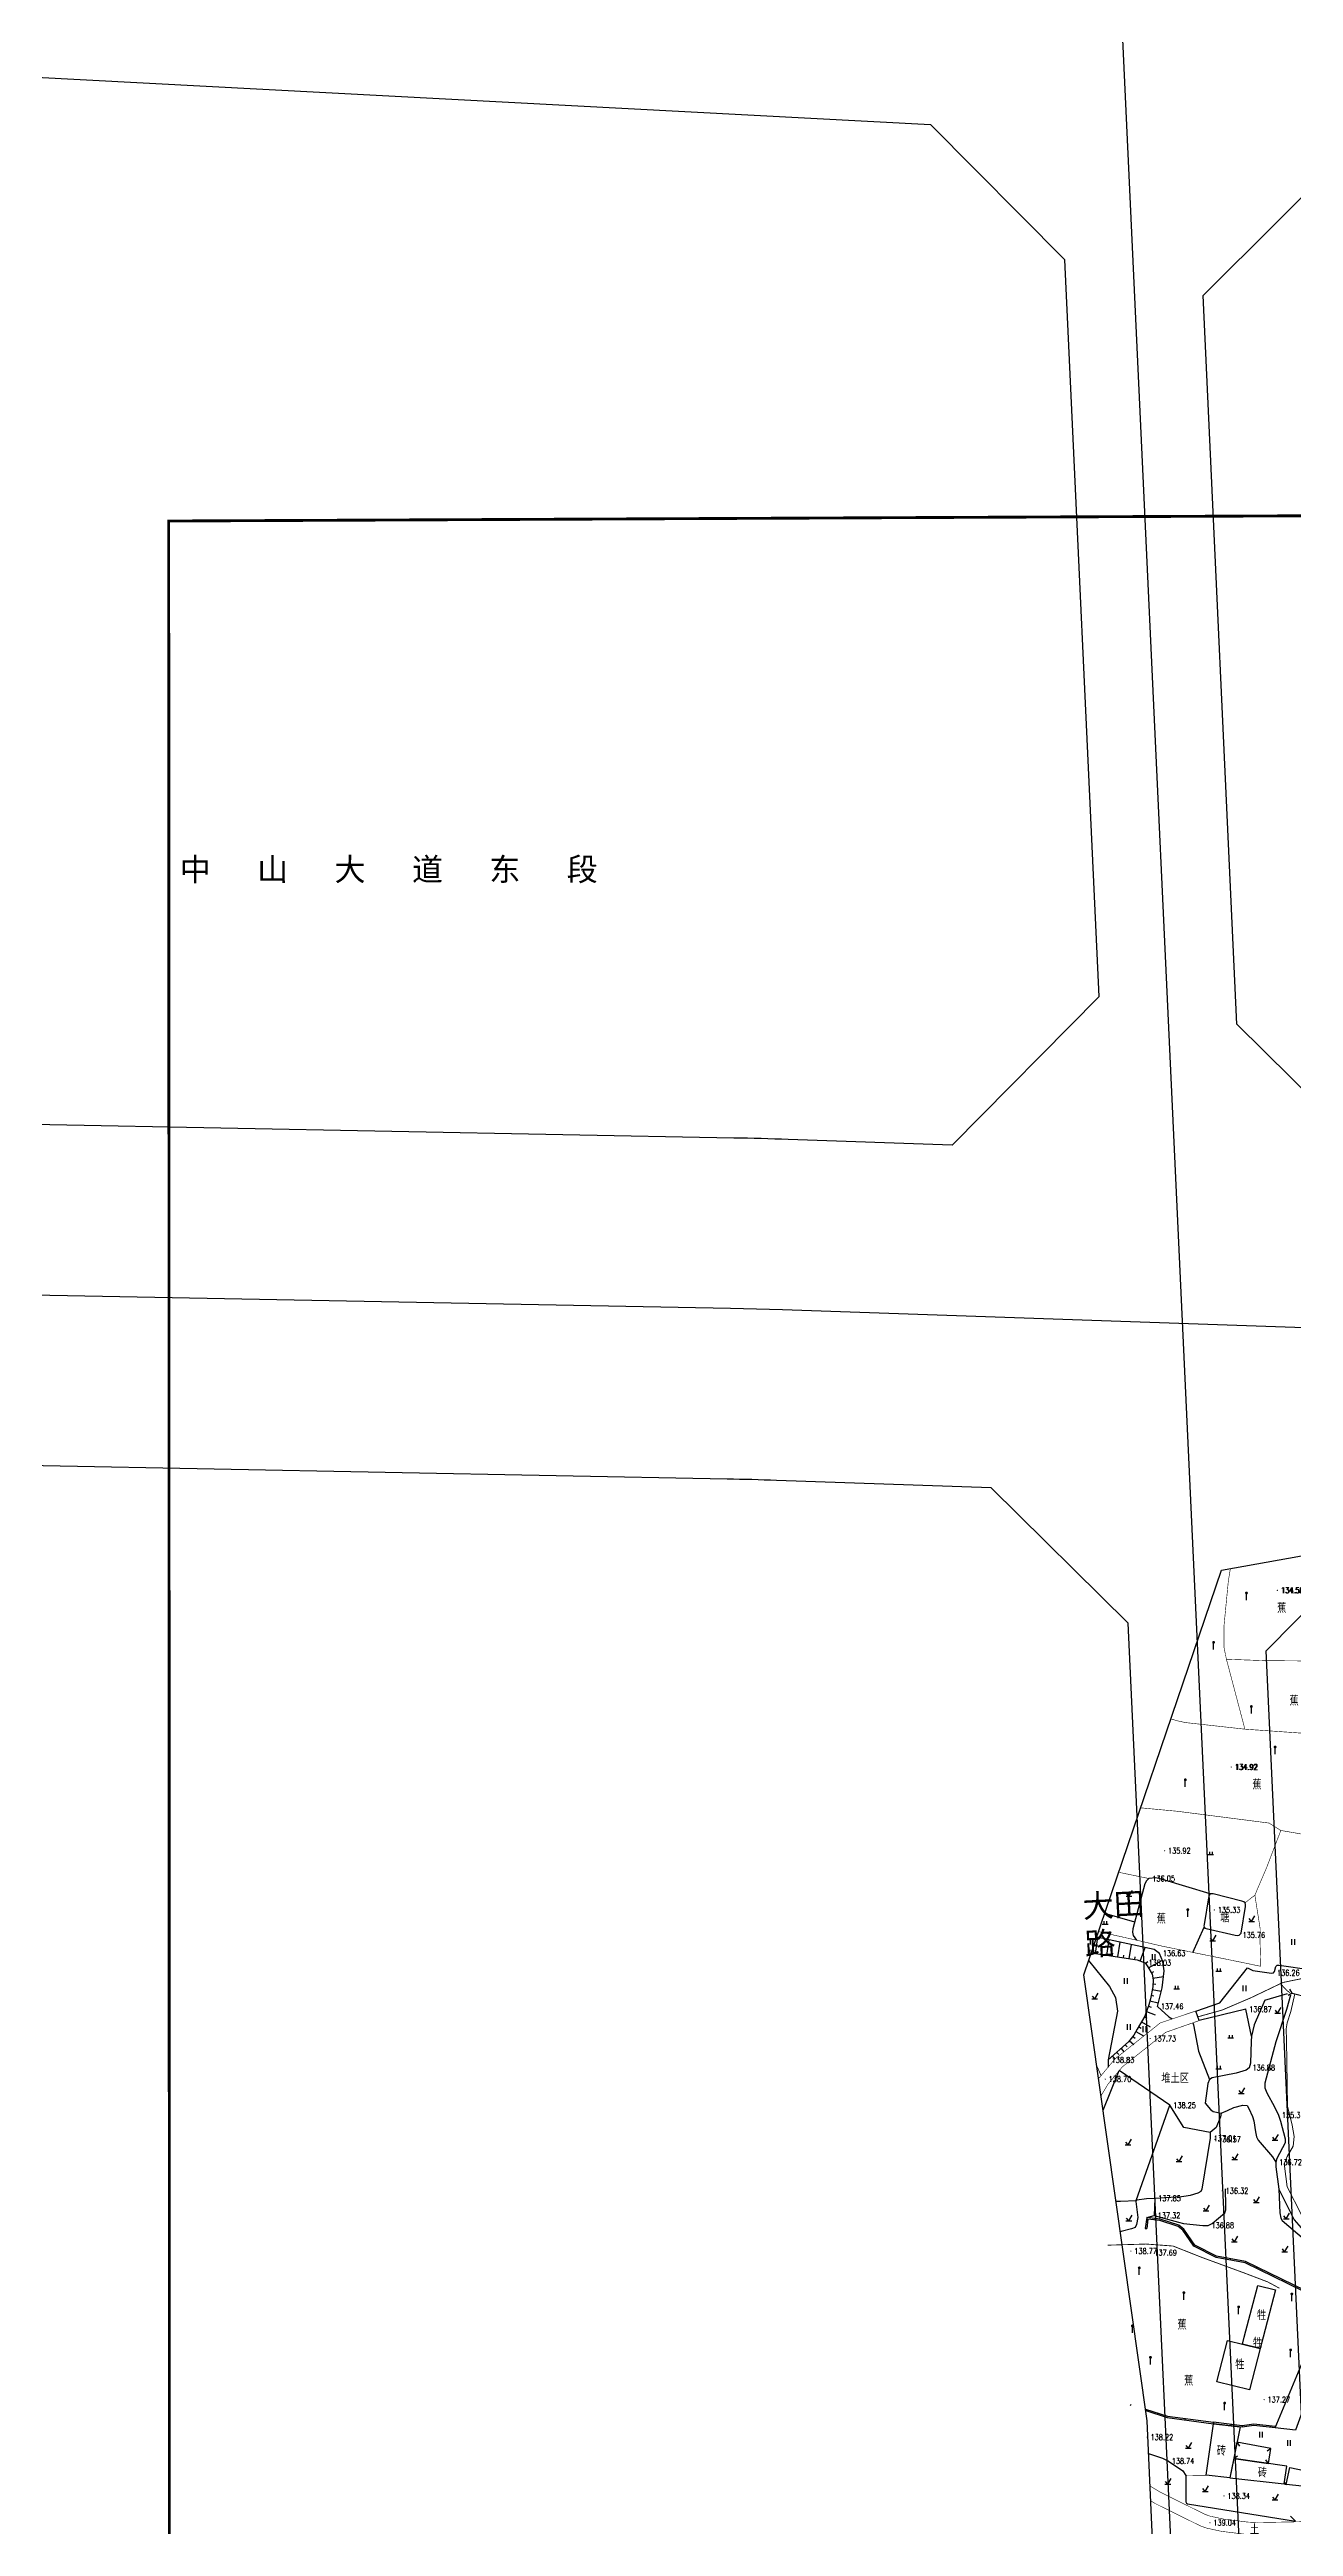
# Model space of a CAD drawing. Extents: x 529262 to 576451, y 2694391 to 2717535.
# Drawn here: x 567044.2 to 567263.1, y 2709469.3 to 2709905 of the extents above; entities that cross this region are included whole.
import ezdxf
from ezdxf.enums import TextEntityAlignment as Align
from ezdxf.xclip import XClip

# ---------------------------------------------------------------- set-up
doc = ezdxf.new("R2010")
doc.units = 0
doc.header["$XCLIPFRAME"] = 0
doc.linetypes.add('X2', pattern=[10, 8, -2])
doc.linetypes.add('X3', pattern=[5, 4, -1])
for name, color, linetype in [('DLDW', 8, 'Continuous'), ('DLSS', 4, 'Continuous'), ('DMTZ', 8, 'Continuous'), ('GCD', 8, 'Continuous'), ('JMD', 8, 'Continuous'), ('PP-COM', 7, 'Continuous'), ('RD-中线', 40, 'Continuous'), ('RD-红线', 7, 'Continuous'), ('RD-路名', 7, 'Continuous'), ('ZBTZ', 8, 'Continuous'), ('ZJ', 7, 'Continuous')]:
    doc.layers.add(name, color=color, linetype=linetype)
doc.layers.add('SXSS', color=5, linetype='Continuous', lineweight=0)
doc.styles.add('HZ', font='rs.shx', dxfattribs={"width": 0.8, "bigfont": 'hztxt.shx'})
doc.styles.add('黑体', font='simhei.ttf')
doc.linetypes.add('10421', pattern='A,2,[150,AAA.SHX,S=0.5,R=0,X=0,Y=0.5],1e-11', length=2)
doc.linetypes.add('10422', pattern='A,0.75,[150,AAA.SHX,S=0.5,R=0,X=0,Y=0.5],1.5,[177,AAA.SHX,S=1,R=0,X=0,Y=0.4],0.75', length=3)
doc.linetypes.add('1161', pattern='A,0,[149,AAA.SHX,S=0.15,R=0,X=0,Y=0],-1.6', length=1.6)

# ---------------------------------------------------------------- blocks, each defined once
blk = doc.blocks.new('A$C19FD0107')
at = {"layer": 'RD-中线', "color": 8}
blk.add_lwpolyline([(-3741.98, 15023.64), (-3764.95, 15517.41)], dxfattribs=at)
at = {"layer": 'RD-中线', "color": 8, "linetype": 'Continuous'}
blk.add_lwpolyline([(-1765.32, 14833.87), (-1870.24, 14834.36, -0.07773), (-2297.41, 14903.2), (-2763.51, 15055.04, -0.002412), (-2772.67, 15058.08), (-3168.08, 15191.13, 0.031805), (-3413.66, 15256.72), (-3481.17, 15270.22, 0.040764), (-3610.52, 15285.28), (-3824.79, 15292.66, 0.003807), (-3833.93, 15292.91), (-3984.46, 15295.8, 0.004916), (-3996.26, 15295.91), (-4213.61, 15295.81, 0.004475), (-4218.97, 15295.76), (-4356.1, 15293.25, -0.000047), (-4356.15, 15293.25), (-5280.16, 15276.46)], format="xyb", dxfattribs=at)
at = {"layer": 'RD-中线', "color": 8, "linetype": 'Continuous', "flags": 128}
for points in [[(-4490.73, 14139.44, 0), (-4490.29, 14139.42)], [(-3818.25, 14086.17, 0), (-3817.74, 14086.17)]]:
    blk.add_lwpolyline(points, format="xyb", dxfattribs=at)
at = {"layer": 'RD-红线', "color": 8, "linetype": 'Continuous', "flags": 128}
blk.add_lwpolyline([(-4021.59, 15512.97), (-3798.75, 15501.17)], dxfattribs=at)
at = {"layer": 'RD-红线', "color": 8}
for points in [[(-3775.1, 15477.37), (-3798.75, 15501.17, 0.385387)], [(-3724.49, 15497.24), (-3750.78, 15471.11, 0.44364)], [(-3794.91, 15321.65), (-3769.07, 15347.8, 0.438122)], [(-3744.82, 15342.92), (-3720.71, 15319.1, 0.390703)], [(-3763.94, 15237.56), (-3788.06, 15261.38, 0.390703)], [(-3713.86, 15258.82), (-3739.69, 15232.68, 0.438122)]]:
    blk.add_lwpolyline(points, format="xyb", dxfattribs=at)
for points in [[(-3769.07, 15347.8), (-3775.1, 15477.37)], [(-3744.82, 15342.92), (-3750.78, 15471.11)], [(-3755.49, 15055.83), (-3755.63, 15058.83), (-3763.94, 15237.56)], [(-3731.42, 15054.94), (-3731.56, 15057.94), (-3739.69, 15232.68)]]:
    blk.add_lwpolyline(points, dxfattribs=at)
at = {"layer": 'RD-红线', "color": 8, "linetype": 'Continuous', "flags": 128}
for points in [[(-3794.91, 15321.65), (-3823.76, 15322.65, 0.003807), (-3833.35, 15322.9), (-3983.88, 15325.8, 0.004916), (-3996.27, 15325.91), (-4248.07, 15325.8)], [(-3788.06, 15261.38), (-3825.83, 15262.68, 0.003807), (-3834.5, 15262.91), (-3985.04, 15265.81, 0.004916), (-3996.24, 15265.91), (-4159.19, 15265.84)]]:
    blk.add_lwpolyline(points, format="xyb", dxfattribs=at)
blk = doc.blocks.new('gc123')
at = {"color": 8}
for p, q in [((-1, 0), (1, 0)), ((0, 0), (-0.8, 1)), ((0, 0), (1.2, 2))]:
    blk.add_line(p, q, dxfattribs=at)
blk = doc.blocks.new('gc165')
at = {"color": 8}
blk.add_line((0, 0), (0, 2), dxfattribs=at)
at = {"color": 8, "const_width": 0.5}
blk.add_lwpolyline([(-0.25, 2.5, 1), (0.25, 2.5, 1)], format="xyb", close=True, dxfattribs=at)
blk = doc.blocks.new('GC200')
at = {"linetype": 'Continuous', "const_width": 0.2, "flags": 128}
blk.add_lwpolyline([(-0.1, 0, 1), (0.1, 0, 1)], format="xyb", close=True, dxfattribs=at)
blk = doc.blocks.new('gc121')
at = {"color": 8}
for p, q in [((-0.5, -1), (-0.5, 1)), ((0.5, -1), (0.5, 1))]:
    blk.add_line(p, q, dxfattribs=at)
blk = doc.blocks.new('gc119')
at = {"color": 8}
for p, q in [((-1, 0), (1, 0)), ((-0.5, 1), (-0.5, 0)), ((0.5, 1), (0.5, 0))]:
    blk.add_line(p, q, dxfattribs=at)

msp = doc.modelspace()

# ---------------------------------------------------------------- linework, layer by layer
at = {"color": 8, "linetype": 'Continuous', "flags": 128}
msp.add_lwpolyline([(567209.956, 2709328.306), (567242.359, 2709376.873), (567237.386, 2709487.838), (567226.241, 2709566.338), (567250.471, 2709637.466), (567310.691, 2709648.291), (567365.176, 2709659.753), (567568.23, 2709904.38), (567652.452, 2709866.094), (567570.025, 2709683.533), (567490.632, 2709613.794), (567456.674, 2709542.126), (567415.71, 2709492.593), (567416.103, 2709370.575), (567398.267, 2709255.857), (567341.513, 2709220.051), (567319.6, 2709121.447), (567354.869, 2709007.157), (567377.977, 2708907.793), (567342.698, 2708646.362), (567189.906, 2708654.057), (567219.676, 2708986.987), (567146.446, 2709250.882)], dxfattribs=at)
at = {"const_width": 0.5}
msp.add_lwpolyline([(567065.198, 2709822.031), (567065.442, 2709121.492), (567390.954, 2709121.576), (567390.9, 2709194.847), (567636.834, 2709194.752), (567636.661, 2709824.663), (567065.198, 2709822.031)], dxfattribs=at)
at = {"layer": 'DLDW', "linetype": 'Continuous', "flags": 128}
for points in [[(567254.479, 2709502.568), (567256.847, 2709511.653), (567259.975, 2709510.936), (567257.794, 2709502.568)], [(567257.794, 2709502.568), (567257.285, 2709500.612), (567254.167, 2709501.368), (567254.479, 2709502.568)]]:
    msp.add_lwpolyline(points, dxfattribs=at)
for points, elevation in [([(567255.412, 2709493.301), (567249.649, 2709494.699), (567251.522, 2709502.01), (567257.285, 2709500.612)], 135.815), ([(567263.492, 2709486.22), (567259.9, 2709486.62), (567264.62, 2709497.87), (567267.31, 2709496.69)], 137.392)]:
    msp.add_lwpolyline(points, close=True, dxfattribs=dict(at, elevation=elevation))
at = {"layer": 'DLSS', "linetype": 'Continuous'}
for p, q in [((567262.907, 2709563.101), (567262.217, 2709562.696)), ((567262.907, 2709563.101), (567262.502, 2709563.791)), ((567263.507, 2709470.191), (567262.601, 2709471.096))]:
    msp.add_line(p, q, dxfattribs=at)
at = {"layer": 'DLSS', "linetype": 'X3', "const_width": 0.15, "flags": 128}
for points, elevation in [([(567281.525, 2709590.045), (567283.601, 2709584.511), (567283.832, 2709583.429), (567283.879, 2709582.735), (567283.312, 2709580.271), (567283.251, 2709579.876), (567282.879, 2709576.547), (567282.816, 2709576.219), (567282.751, 2709576.067), (567282.562, 2709575.877), (567282.32, 2709575.727), (567279.731, 2709574.562), (567279.522, 2709574.403), (567278.805, 2709573.868), (567274.244, 2709569.919), (567273.379, 2709569.391), (567265.844, 2709565.953), (567265.046, 2709565.745), (567261.326, 2709564.979), (567260.88, 2709564.784), (567255.626, 2709562.272), (567250.558, 2709560.112), (567246.3, 2709558.924)], 135.086), ([(567260.88, 2709564.784), (567261.355, 2709564.207), (567262.002, 2709563.525), (567262.505, 2709563.183)], 136.119), ([(567228.526, 2709550.25), (567229.278, 2709548.589)], 137.614)]:
    msp.add_lwpolyline(points, dxfattribs=dict(at, elevation=elevation))
at = {"layer": 'DLSS', "linetype": 'Continuous', "elevation": 135.879, "flags": 128}
msp.add_lwpolyline([(567262.907, 2709563.101), (567265.637, 2709562.391)], dxfattribs=at)
at = {"layer": 'DLSS', "linetype": 'X2', "const_width": 0.1, "flags": 128}
for points, elevation in [([(567245.945, 2709559.952), (567239.675, 2709557.849), (567231.705, 2709551.506), (567228.925, 2709548.164), (567228.842, 2709548.024)], 137.615), ([(567299.827, 2709470.543), (567287.673, 2709472.44), (567280.18, 2709473.142), (567278.895, 2709473.106), (567274.414, 2709472.21), (567271.738, 2709471.628), (567267.184, 2709470.356), (567266.385, 2709470.219), (567265.283, 2709470.129), (567256.848, 2709469.974), (567255.13, 2709470.052), (567250.835, 2709470.581), (567248.463, 2709471.097), (567247.58, 2709471.408), (567239.835, 2709475.242), (567238.117, 2709476.271), (567237.896, 2709476.467)], 138.333)]:
    msp.add_lwpolyline(points, dxfattribs=dict(at, elevation=elevation))
at = {"layer": 'DLSS', "linetype": 'Continuous', "const_width": 0.1, "flags": 128}
for points, elevation in [([(567246.529, 2709558.259), (567240.647, 2709556.203), (567233.037, 2709550.146), (567230.476, 2709547.067), (567229.265, 2709545.039)], 137.615), ([(567296.388, 2709469.035), (567294.628, 2709469.267), (567287.42, 2709470.272), (567280.108, 2709470.957), (567279.141, 2709470.93), (567274.86, 2709470.074), (567272.264, 2709469.51), (567267.663, 2709468.224), (567266.659, 2709468.052), (567265.392, 2709467.948), (567256.819, 2709467.791), (567254.946, 2709467.877), (567250.469, 2709468.427), (567247.867, 2709468.994), (567246.73, 2709469.394), (567238.788, 2709473.325), (567238.016, 2709473.788)], 138.333)]:
    msp.add_lwpolyline(points, dxfattribs=dict(at, elevation=elevation))
at = {"layer": 'DLSS', "linetype": 'X3', "const_width": 0.15, "flags": 128}
msp.add_lwpolyline([(567260.647, 2709511.192), (567258.601, 2709512.302), (567254.452, 2709513.879), (567246.971, 2709516.624), (567241.945, 2709518.61), (567237.211, 2709518.961), (567230.452, 2709518.762)], dxfattribs=at)
at = {"layer": 'DMTZ'}
for p, q in [((567228.286, 2709570.074, 138.483), (567228.726, 2709572.915, 138.483)), ((567230.262, 2709569.768, 138.483), (567230.684, 2709572.488, 138.483)), ((567232.238, 2709569.461, 138.483), (567232.642, 2709572.062, 138.483)), ((567234.215, 2709569.155, 138.483), (567234.6, 2709571.635, 138.483)), ((567236.163, 2709568.738, 138.483), (567237.018, 2709571.108, 138.483)), ((567237.641, 2709567.537, 138.483), (567240.069, 2709568.866, 138.483)), ((567238.273, 2709563.721, 138.483), (567239.848, 2709563.416, 138.483)), ((567238.383, 2709565.705, 138.483), (567240.269, 2709566.047, 138.483)), ((567236.386, 2709558.069, 138.483), (567237.9, 2709557.188, 138.483)), ((567237.253, 2709559.863, 138.483), (567238.77, 2709559.306, 138.483)), ((567237.872, 2709561.762, 138.483), (567239.317, 2709561.39, 138.483)), ((567234.255, 2709554.696, 138.483), (567235.039, 2709554.076, 138.483)), ((567235.392, 2709556.334, 138.483), (567236.768, 2709555.583, 138.483)), ((567231.293, 2709552.014, 138.483), (567231.727, 2709551.524, 138.483)), ((567232.789, 2709553.341, 138.483), (567233.294, 2709552.771, 138.483))]:
    msp.add_line(p, q, dxfattribs=at)
at = {"layer": 'DMTZ', "linetype": 'Continuous'}
for p, q in [((567227.298, 2709570.228, 138.483), (567227.374, 2709570.722, 138.483)), ((567229.274, 2709569.921, 138.483), (567229.351, 2709570.415, 138.483)), ((567231.25, 2709569.614, 138.483), (567231.327, 2709570.108, 138.483)), ((567233.227, 2709569.308, 138.483), (567233.303, 2709569.802, 138.483)), ((567235.203, 2709569.001, 138.483), (567235.28, 2709569.495, 138.483)), ((567237.074, 2709568.359, 138.483), (567237.476, 2709568.655, 138.483)), ((567238.121, 2709566.66, 138.483), (567238.56, 2709566.9, 138.483)), ((567238.083, 2709562.739, 138.483), (567238.574, 2709562.644, 138.483)), ((567238.397, 2709564.711, 138.483), (567238.896, 2709564.683, 138.483)), ((567236.889, 2709558.933, 138.483), (567237.321, 2709558.682, 138.483)), ((567237.598, 2709560.802, 138.483), (567238.067, 2709560.629, 138.483)), ((567233.537, 2709554.004, 138.483), (567233.869, 2709553.63, 138.483)), ((567234.876, 2709555.481, 138.483), (567235.268, 2709555.17, 138.483)), ((567235.883, 2709557.205, 138.483), (567236.316, 2709556.953, 138.483)), ((567232.041, 2709552.677, 138.483), (567232.373, 2709552.303, 138.483))]:
    msp.add_line(p, q, dxfattribs=at)
at = {"layer": 'DMTZ', "linetype": '10422', "elevation": 135.759, "flags": 128}
msp.add_lwpolyline([(567253.564, 2709573.308), (567253.721, 2709573.422), (567253.902, 2709573.658), (567254.683, 2709578.361), (567254.676, 2709578.704), (567254.611, 2709578.98), (567254.418, 2709579.162), (567254.015, 2709579.299), (567249.017, 2709580.567), (567248.704, 2709580.569), (567248.488, 2709580.535), (567248.297, 2709580.305), (567248.171, 2709579.868), (567247.396, 2709575.175), (567247.373, 2709574.934), (567247.406, 2709574.676), (567247.551, 2709574.531), (567247.782, 2709574.437), (567252.846, 2709573.28), (567253.243, 2709573.254)], close=True, dxfattribs=at)
at = {"layer": 'DMTZ', "linetype": 'Continuous', "elevation": 138.483, "flags": 128}
msp.add_lwpolyline([(567227.553, 2709570.188), (567235.606, 2709568.939), (567237.023, 2709568.428), (567237.53, 2709567.74), (567238.254, 2709566.416), (567238.436, 2709565.414), (567238.369, 2709564.217), (567237.962, 2709562.11), (567237.688, 2709561.046), (567236.952, 2709559.042), (567235.615, 2709556.743), (567235.038, 2709555.686), (567234.109, 2709554.511), (567230.545, 2709551.35)], dxfattribs=at)
at = {"layer": 'DMTZ', "linetype": '10421', "flags": 128}
for points, elevation in [([(567255.05, 2709567.553), (567255.97, 2709567.063), (567259.262, 2709566.623), (567259.641, 2709566.668), (567259.805, 2709566.927), (567260.03, 2709567.774), (567260.239, 2709568), (567260.626, 2709568.039), (567266.276, 2709567.196)], 135.589), ([(567262.595, 2709562.726), (567262.595, 2709562.726), (567262.595, 2709562.726), (567262.595, 2709562.726), (567262.595, 2709562.726), (567262.595, 2709562.726), (567261.902, 2709560.245), (567260.025, 2709554.527), (567258.115, 2709547.288), (567258.12, 2709546.419), (567258.12, 2709546.419), (567258.431, 2709545.55), (567259.782, 2709543.114), (567260.497, 2709541.634), (567260.856, 2709540.592), (567261.699, 2709537.49), (567261.674, 2709536.742), (567261.674, 2709536.742)], 136.564), ([(567258.086, 2709561.876), (567256.224, 2709557.499), (567255.752, 2709555.516), (567255.705, 2709554.65), (567255.571, 2709550.773), (567255.312, 2709549.982), (567254.834, 2709549.534), (567253.064, 2709549), (567248.85, 2709548.206), (567248.344, 2709547.92)], 137.686), ([(567248.344, 2709547.92), (567248.07, 2709547.211), (567247.614, 2709543.743), (567248.509, 2709542.603), (567249.021, 2709542.291), (567250.382, 2709541.974), (567251.529, 2709542.464), (567252.615, 2709542.979), (567254.2, 2709543.413), (567254.956, 2709543.308), (567255.303, 2709542.82), (567255.931, 2709541.411), (567256.164, 2709540.627), (567256.422, 2709538.727), (567256.634, 2709537.824), (567256.92, 2709537.253), (567259.46, 2709534.302), (567260.031, 2709533.356)], 136.723), ([(567250.382, 2709541.974), (567250.292, 2709541.328), (567249.514, 2709539.457), (567248.489, 2709538.607), (567248.484, 2709537.569), (567247.02, 2709528.643), (567246.836, 2709528.194), (567246.311, 2709527.935), (567244.946, 2709527.476), (567244.26, 2709527.356), (567243.411, 2709527.251), (567238.729, 2709527.002), (567237.272, 2709526.892), (567235.586, 2709526.703), (567235.436, 2709526.609), (567235.415, 2709526.416), (567235.718, 2709523.622)], 138.888), ([(567261.674, 2709536.742), (567260.193, 2709534.003), (567260.031, 2709533.356), (567260.055, 2709532.517), (567260.529, 2709528.586), (567263.261, 2709523.22), (567264.915, 2709521.34), (567265.235, 2709520.852), (567265.09, 2709519.763), (567265.195, 2709518.876), (567266.926, 2709515.297), (567268.373, 2709511.847), (567268.65, 2709511.317), (567269.033, 2709510.813), (567272.025, 2709508.948), (567273.037, 2709508.482), (567273.945, 2709508.265), (567279.067, 2709507.394), (567280.289, 2709507.099), (567283.945, 2709505.78), (567285.123, 2709505.085), (567286.227, 2709504.366), (567287.947, 2709502.568)], 135.446), ([(567237.298, 2709523.614), (567238.639, 2709523.995), (567242.899, 2709522.833), (567243.794, 2709522.603), (567247.189, 2709522.195), (567248.094, 2709522.243), (567248.811, 2709522.585), (567251.048, 2709524.432), (567251.232, 2709524.992), (567251.233, 2709525.684), (567251.167, 2709528.678)], 137.843), ([(567260.529, 2709528.586), (567260.755, 2709524.429), (567260.919, 2709523.487), (567261.13, 2709523.088), (567265.09, 2709519.763)], 136.761), ([(567231.894, 2709526.523), (567232.716, 2709526.495)], 138.906), ([(567235.718, 2709523.622), (567235.52, 2709522.412), (567235.248, 2709521.853), (567234.621, 2709521.621), (567232.787, 2709521.19), (567232.66, 2709521.132)], 138.906), ([(567238.729, 2709527.002), (567238.639, 2709523.995)], 137.321), ([(567237.641, 2709482.147), (567240.086, 2709481.293), (567241.111, 2709480.795), (567243.656, 2709479.046), (567244.166, 2709478.238), (567244.191, 2709473.646), (567244.317, 2709473.407)], 138.769)]:
    msp.add_lwpolyline(points, dxfattribs=dict(at, elevation=elevation))
at = {"layer": 'DMTZ', "linetype": '10422', "elevation": 139.047, "flags": 128}
msp.add_lwpolyline([(567244.317, 2709473.407), (567244.506, 2709473.292), (567263.507, 2709470.191)], dxfattribs=at)
at = {"layer": 'JMD', "linetype": 'Continuous'}
for p, q in [((567238.705, 2709523.447), (567238.676, 2709523.198)), ((567237.052, 2709521.71), (567237.3, 2709521.678)), ((567237.2, 2709522.852), (567237.448, 2709522.82)), ((567243.928, 2709521.444), (567243.723, 2709521.302)), ((567247.343, 2709517.988), (567247.23, 2709517.764)), ((567252.033, 2709516.405), (567251.988, 2709516.16)), ((567256.758, 2709514.915), (567256.648, 2709514.69)), ((567261.252, 2709512.724), (567261.142, 2709512.499)), ((567234.463, 2709490.546), (567234.541, 2709490.783)), ((567239.21, 2709488.977), (567239.289, 2709489.215)), ((567244.094, 2709488.007), (567244.127, 2709488.255)), ((567249.053, 2709487.363), (567249.085, 2709487.611)), ((567249.085, 2709487.611), (567249.055, 2709487.363)), ((567252.11, 2709487.244), (567252.08, 2709486.996)), ((567253.19, 2709484.087), (567253.641, 2709483.426)), ((567254.127, 2709487), (567254.097, 2709486.752)), ((567259.089, 2709486.961), (567259.062, 2709486.712)), ((567252.632, 2709481.263), (567253.285, 2709481.724)), ((567258.746, 2709480.362), (567258.269, 2709481.005)), ((567259.142, 2709483.015), (567258.492, 2709482.549)), ((567261.657, 2709476.737), (567261.714, 2709476.98))]:
    msp.add_line(p, q, dxfattribs=at)
at = {"layer": 'JMD', "linetype": 'Continuous', "flags": 128}
for points in [[(567237.298, 2709523.614), (567237.052, 2709521.71)], [(567239.644, 2709523.335), (567237.298, 2709523.614)], [(567237.514, 2709523.337), (567237.3, 2709521.678)], [(567239.589, 2709523.09), (567237.514, 2709523.337)], [(567267.383, 2709502.568), (567267.524, 2709505.837), (567267.115, 2709509.587), (567254.636, 2709515.671), (567249.524, 2709516.614), (567245.604, 2709518.58), (567243.655, 2709521.4), (567242.814, 2709522.032), (567239.589, 2709523.09)], [(567267.634, 2709502.568), (567267.775, 2709505.845), (567267.349, 2709509.751), (567254.715, 2709515.911), (567249.605, 2709516.853), (567245.774, 2709518.775), (567243.838, 2709521.575), (567242.932, 2709522.257), (567239.644, 2709523.335)], [(567237.088, 2709489.942), (567240.937, 2709488.67), (567249.085, 2709487.611)], [(567237.127, 2709489.666), (567240.882, 2709488.425), (567249.053, 2709487.363)], [(567254.129, 2709486.748), (567249.055, 2709487.363)], [(567254.127, 2709487), (567249.085, 2709487.611)], [(567259.999, 2709486.857), (567259.936, 2709486.868), (567256.137, 2709487.285), (567254.127, 2709487)], [(567259.9, 2709486.62), (567256.141, 2709487.033), (567254.129, 2709486.748)], [(567261.518, 2709476.769), (567261.867, 2709476.688)], [(567261.554, 2709477.017), (567261.918, 2709476.933)]]:
    msp.add_lwpolyline(points, dxfattribs=at)
for points, elevation in [([(567251.951, 2709477.819), (567247.765, 2709478.3), (567249.053, 2709487.363), (567253.726, 2709486.797)], 138.38), ([(567258.746, 2709480.362), (567259.142, 2709483.015), (567253.19, 2709484.087), (567252.632, 2709481.263)], 138.461), ([(567261.518, 2709476.769), (567261.977, 2709479.886), (567252.632, 2709481.263), (567251.951, 2709477.819)], 138.168), ([(567262.488, 2709479.657), (567266.147, 2709478.866), (567264.637, 2709476.396), (567261.867, 2709476.688)], 139.285)]:
    msp.add_lwpolyline(points, close=True, dxfattribs=dict(at, elevation=elevation))
at = {"layer": 'SXSS', "color": 8, "linetype": 'Continuous', "elevation": 135.446, "flags": 128}
msp.add_lwpolyline([(567263.362, 2709562.983), (567262.646, 2709559.855), (567262.001, 2709557.851), (567261.832, 2709556.807), (567261.888, 2709554.827), (567262.07, 2709543.216), (567262.92, 2709539.874), (567263.247, 2709537.875), (567263.09, 2709536.151), (567261.996, 2709534.359), (567261.563, 2709533.19), (567261.579, 2709532.631), (567262.012, 2709529.037), (567264.534, 2709524.084)], dxfattribs=at)
at = {"layer": 'ZBTZ', "linetype": 'Continuous', "const_width": 0.1, "flags": 128}
for points, elevation in [([(567251.333, 2709621.825), (567250.925, 2709623.827), (567250.925, 2709627.889), (567251.67, 2709635.606), (567252.023, 2709637.745)], 134.792), ([(567251.333, 2709621.825), (567250.925, 2709623.827), (567250.925, 2709627.889), (567251.67, 2709635.606), (567252.023, 2709637.745)], 134.792), ([(567251.333, 2709621.825), (567254.585, 2709609.526)], 134.792), ([(567270.407, 2709621.485), (567257.954, 2709621.583), (567251.333, 2709621.825)], 134.762), ([(567251.333, 2709621.825), (567254.585, 2709609.526)], 134.792), ([(567270.407, 2709621.485), (567257.954, 2709621.583), (567251.333, 2709621.825)], 134.762), ([(567241.571, 2709611.338), (567242.621, 2709611.013), (567244.093, 2709610.691), (567254.585, 2709609.526), (567270.116, 2709608.441), (567276.98, 2709606.923), (567278.657, 2709606.593)], 135.024), ([(567241.571, 2709611.338), (567242.621, 2709611.013), (567244.093, 2709610.691), (567254.585, 2709609.526), (567270.116, 2709608.441), (567276.98, 2709606.923), (567278.657, 2709606.593)], 135.024), ([(567283.295, 2709585.326), (567278.482, 2709587.42), (567274.158, 2709589.432), (567260.904, 2709591.708), (567258.83, 2709593.011), (567242.7, 2709595.084), (567236.24, 2709595.689)], 135.086), ([(567260.904, 2709591.708), (567258.353, 2709585.044), (567256.338, 2709580.33), (567254.611, 2709578.98)], 135.565), ([(567232.378, 2709584.352), (567237.7, 2709583.252)], 136.481), ([(567256.338, 2709580.33), (567257.276, 2709574.392), (567257.227, 2709572.762), (567257.375, 2709568.018), (567257.358, 2709567.815)], 135.701), ([(567257.358, 2709567.815), (567253.878, 2709568.541), (567245.953, 2709570.15), (567239.856, 2709571.394), (567235.527, 2709572.412), (567228.821, 2709573.912)], 135.701), ([(567247.765, 2709478.3), (567244.166, 2709478.238)], 138.223)]:
    msp.add_lwpolyline(points, dxfattribs=dict(at, elevation=elevation))
at = {"layer": 'ZBTZ', "linetype": '1161', "flags": 128}
for points, elevation in [([(567248.488, 2709580.535), (567239.884, 2709583.145), (567238.892, 2709583.355), (567237.7, 2709583.252), (567237.291, 2709582.863), (567237.003, 2709582.334), (567234.863, 2709574.392), (567234.793, 2709573.831), (567234.897, 2709573.247), (567235.527, 2709572.412)], 135.576), ([(567245.408, 2709570.261), (567247.406, 2709574.676)], 135.576), ([(567227.088, 2709568.825), (567230.745, 2709564.269), (567231.84, 2709562.338), (567232.186, 2709559.905), (567230.545, 2709551.35), (567230.528, 2709550.091)], 138.483), ([(567245.945, 2709559.952), (567250.185, 2709561.391), (567255.05, 2709567.553)], 137.728), ([(567258.086, 2709561.876), (567262.101, 2709563.014)], 136.564), ([(567239.185, 2709560.766), (567241.208, 2709558.904), (567241.793, 2709558.559)], 137.728), ([(567245.394, 2709557.862), (567245.519, 2709557.515), (567246.431, 2709552.883), (567248.344, 2709547.92)], 136.95), ([(567255.752, 2709555.516), (567254.738, 2709560.267), (567246.529, 2709558.259), (567245.945, 2709559.952)], 136.95), ([(567229.622, 2709542.526), (567232.449, 2709549.498)], 139.061), ([(567248.489, 2709538.607), (567243.831, 2709539.488), (567241.385, 2709543.38), (567232.449, 2709549.498)], 137.012), ([(567232.716, 2709526.495), (567235.436, 2709526.609), (567241.385, 2709543.38)], 138.888)]:
    msp.add_lwpolyline(points, dxfattribs=dict(at, elevation=elevation))
for points in [[(567235.197, 2709575.606), (567229.911, 2709577.111)], [(567239.185, 2709560.766), (567240.003, 2709564.01), (567240.396, 2709567.021), (567240.167, 2709568.658), (567239.542, 2709570.095), (567238.599, 2709570.763), (567228.499, 2709572.964)]]:
    msp.add_lwpolyline(points, dxfattribs=at)

# ---------------------------------------------------------------- block references
at = {"layer": 'GCD', "linetype": 'Continuous'}
ref = msp.add_blockref('GC200', (567260.293, 2709633.951, 134.577), dxfattribs=dict(at, xscale=0.5, yscale=0.5, zscale=0.5))
ref.add_attrib('height', '134.58', dxfattribs={"linetype": 'Continuous', "height": 1, "style": 'HZ', "width": 0.8}).set_placement((567260.893, 2709633.951, 134.577), align=Align.MIDDLE_LEFT)
at = {"layer": 'GCD', "linetype": 'Continuous', "xscale": 0.5, "yscale": 0.5, "zscale": 0.5}
for p in [(567260.293, 2709633.951, 134.577), (567252.182, 2709602.865, 134.924)]:
    msp.add_blockref('GC200', p, dxfattribs=at)
at = {"layer": 'GCD', "linetype": 'Continuous'}
ref = msp.add_blockref('GC200', (567252.182, 2709602.865, 134.924), dxfattribs=dict(at, xscale=0.5, yscale=0.5, zscale=0.5))
ref.add_attrib('height', '134.92', dxfattribs={"linetype": 'Continuous', "height": 1, "style": 'HZ', "width": 0.8}).set_placement((567252.782, 2709602.865, 134.924), align=Align.MIDDLE_LEFT)
ref = msp.add_blockref('GC200', (567240.458, 2709588.139, 135.92), dxfattribs=dict(at, xscale=0.5, yscale=0.5, zscale=0.5))
ref.add_attrib('height', '135.92', dxfattribs={"linetype": 'Continuous', "height": 1, "style": 'HZ', "width": 0.8}).set_placement((567241.058, 2709588.139, 135.92), align=Align.MIDDLE_LEFT)
ref = msp.add_blockref('GC200', (567237.7, 2709583.252, 136.046), dxfattribs=dict(at, xscale=0.5, yscale=0.5, zscale=0.5))
ref.add_attrib('height', '136.05', dxfattribs={"linetype": 'Continuous', "height": 1, "style": 'HZ', "width": 0.8}).set_placement((567238.3, 2709583.252, 136.046), align=Align.MIDDLE_LEFT)
ref = msp.add_blockref('GC200', (567249.21, 2709577.725, 135.33), dxfattribs=dict(at, xscale=0.5, yscale=0.5, zscale=0.5))
ref.add_attrib('height', '135.33', dxfattribs={"linetype": 'Continuous', "height": 1, "style": 'HZ', "width": 0.8}).set_placement((567249.81, 2709577.725, 135.33), align=Align.MIDDLE_LEFT)
ref = msp.add_blockref('GC200', (567253.564, 2709573.308, 135.759), dxfattribs=dict(at, xscale=0.5, yscale=0.5, zscale=0.5))
ref.add_attrib('height', '135.76', dxfattribs={"linetype": 'Continuous', "height": 1, "style": 'HZ', "width": 0.8}).set_placement((567254.164, 2709573.308, 135.759), align=Align.MIDDLE_LEFT)
ref = msp.add_blockref('GC200', (567237.023, 2709568.428, 138.034), dxfattribs=dict(at, xscale=0.5, yscale=0.5, zscale=0.5))
ref.add_attrib('height', '138.03', dxfattribs={"linetype": 'Continuous', "height": 1, "style": 'HZ', "width": 0.8}).set_placement((567237.623, 2709568.428, 138.034), align=Align.MIDDLE_LEFT)
ref = msp.add_blockref('GC200', (567239.542, 2709570.095, 136.634), dxfattribs=dict(at, xscale=0.5, yscale=0.5, zscale=0.5))
ref.add_attrib('height', '136.63', dxfattribs={"linetype": 'Continuous', "height": 1, "style": 'HZ', "width": 0.8}).set_placement((567240.142, 2709570.095, 136.634), align=Align.MIDDLE_LEFT)
ref = msp.add_blockref('GC200', (567259.641, 2709566.668, 136.256), dxfattribs=dict(at, xscale=0.5, yscale=0.5, zscale=0.5))
ref.add_attrib('height', '136.26', dxfattribs={"linetype": 'Continuous', "height": 1, "style": 'HZ', "width": 0.8}).set_placement((567260.241, 2709566.668, 136.256), align=Align.MIDDLE_LEFT)
ref = msp.add_blockref('GC200', (567239.185, 2709560.766, 137.458), dxfattribs=dict(at, xscale=0.5, yscale=0.5, zscale=0.5))
ref.add_attrib('height', '137.46', dxfattribs={"linetype": 'Continuous', "height": 1, "style": 'HZ', "width": 0.8}).set_placement((567239.785, 2709560.766, 137.458), align=Align.MIDDLE_LEFT)
ref = msp.add_blockref('GC200', (567254.738, 2709560.267, 136.866), dxfattribs=dict(at, xscale=0.5, yscale=0.5, zscale=0.5))
ref.add_attrib('height', '136.87', dxfattribs={"linetype": 'Continuous', "height": 1, "style": 'HZ', "width": 0.8}).set_placement((567255.338, 2709560.267, 136.866), align=Align.MIDDLE_LEFT)
ref = msp.add_blockref('GC200', (567237.897, 2709555.113, 137.728), dxfattribs=dict(at, xscale=0.5, yscale=0.5, zscale=0.5))
ref.add_attrib('height', '137.73', dxfattribs={"linetype": 'Continuous', "height": 1, "style": 'HZ', "width": 0.8}).set_placement((567238.497, 2709555.113, 137.728), align=Align.MIDDLE_LEFT)
ref = msp.add_blockref('GC200', (567230.545, 2709551.35, 138.827), dxfattribs=dict(at, xscale=0.5, yscale=0.5, zscale=0.5))
ref.add_attrib('height', '138.83', dxfattribs={"linetype": 'Continuous', "height": 1, "style": 'HZ', "width": 0.8}).set_placement((567231.145, 2709551.35, 138.827), align=Align.MIDDLE_LEFT)
ref = msp.add_blockref('GC200', (567255.312, 2709549.982, 136.881), dxfattribs=dict(at, xscale=0.5, yscale=0.5, zscale=0.5))
ref.add_attrib('height', '136.88', dxfattribs={"linetype": 'Continuous', "height": 1, "style": 'HZ', "width": 0.8}).set_placement((567255.912, 2709549.982, 136.881), align=Align.MIDDLE_LEFT)
ref = msp.add_blockref('GC200', (567230.012, 2709547.972, 138.695), dxfattribs=dict(at, xscale=0.5, yscale=0.5, zscale=0.5))
ref.add_attrib('height', '138.70', dxfattribs={"linetype": 'Continuous', "height": 1, "style": 'HZ', "width": 0.8}).set_placement((567230.612, 2709547.972, 138.695), align=Align.MIDDLE_LEFT)
ref = msp.add_blockref('GC200', (567241.385, 2709543.38, 138.252), dxfattribs=dict(at, xscale=0.5, yscale=0.5, zscale=0.5))
ref.add_attrib('height', '138.25', dxfattribs={"linetype": 'Continuous', "height": 1, "style": 'HZ', "width": 0.8}).set_placement((567241.985, 2709543.38, 138.252), align=Align.MIDDLE_LEFT)
ref = msp.add_blockref('GC200', (567260.497, 2709541.634, 135.306), dxfattribs=dict(at, xscale=0.5, yscale=0.5, zscale=0.5))
ref.add_attrib('height', '135.31', dxfattribs={"linetype": 'Continuous', "height": 1, "style": 'HZ', "width": 0.8}).set_placement((567261.097, 2709541.634, 135.306), align=Align.MIDDLE_LEFT)
ref = msp.add_blockref('GC200', (567248.497, 2709537.532, 137.012), dxfattribs=dict(at, xscale=0.5, yscale=0.5, zscale=0.5))
ref.add_attrib('height', '137.01', dxfattribs={"linetype": 'Continuous', "height": 1, "style": 'HZ', "width": 0.8}).set_placement((567249.097, 2709537.532, 137.012), align=Align.MIDDLE_LEFT)
ref = msp.add_blockref('GC200', (567249.299, 2709537.372, 136.569), dxfattribs=dict(at, xscale=0.5, yscale=0.5, zscale=0.5))
ref.add_attrib('height', '136.57', dxfattribs={"linetype": 'Continuous', "height": 1, "style": 'HZ', "width": 0.8}).set_placement((567249.899, 2709537.372, 136.569), align=Align.MIDDLE_LEFT)
ref = msp.add_blockref('GC200', (567260.031, 2709533.356, 136.723), dxfattribs=dict(at, xscale=0.5, yscale=0.5, zscale=0.5))
ref.add_attrib('height', '136.72', dxfattribs={"linetype": 'Continuous', "height": 1, "style": 'HZ', "width": 0.8}).set_placement((567260.631, 2709533.356, 136.723), align=Align.MIDDLE_LEFT)
ref = msp.add_blockref('GC200', (567238.729, 2709527.002, 137.847), dxfattribs=dict(at, xscale=0.5, yscale=0.5, zscale=0.5))
ref.add_attrib('height', '137.85', dxfattribs={"linetype": 'Continuous', "height": 1, "style": 'HZ', "width": 0.8}).set_placement((567239.329, 2709527.002, 137.847), align=Align.MIDDLE_LEFT)
ref = msp.add_blockref('GC200', (567250.604, 2709528.322, 136.317), dxfattribs=dict(at, xscale=0.5, yscale=0.5, zscale=0.5))
ref.add_attrib('height', '136.32', dxfattribs={"linetype": 'Continuous', "height": 1, "style": 'HZ', "width": 0.8}).set_placement((567251.204, 2709528.322, 136.317), align=Align.MIDDLE_LEFT)
ref = msp.add_blockref('GC200', (567238.639, 2709523.995, 137.321), dxfattribs=dict(at, xscale=0.5, yscale=0.5, zscale=0.5))
ref.add_attrib('height', '137.32', dxfattribs={"linetype": 'Continuous', "height": 1, "style": 'HZ', "width": 0.8}).set_placement((567239.239, 2709523.995, 137.321), align=Align.MIDDLE_LEFT)
ref = msp.add_blockref('GC200', (567248.094, 2709522.243, 136.877), dxfattribs=dict(at, xscale=0.5, yscale=0.5, zscale=0.5))
ref.add_attrib('height', '136.88', dxfattribs={"linetype": 'Continuous', "height": 1, "style": 'HZ', "width": 0.8}).set_placement((567248.694, 2709522.243, 136.877), align=Align.MIDDLE_LEFT)
ref = msp.add_blockref('GC200', (567234.528, 2709517.719, 138.769), dxfattribs=dict(at, xscale=0.5, yscale=0.5, zscale=0.5))
ref.add_attrib('height', '138.77', dxfattribs={"linetype": 'Continuous', "height": 1, "style": 'HZ', "width": 0.8}).set_placement((567235.128, 2709517.719, 138.769), align=Align.MIDDLE_LEFT)
ref = msp.add_blockref('GC200', (567238.042, 2709517.445, 137.692), dxfattribs=dict(at, xscale=0.5, yscale=0.5, zscale=0.5))
ref.add_attrib('height', '137.69', dxfattribs={"linetype": 'Continuous', "height": 1, "style": 'HZ', "width": 0.8}).set_placement((567238.642, 2709517.445, 137.692), align=Align.MIDDLE_LEFT)
ref = msp.add_blockref('GC200', (567257.968, 2709491.597, 137.272), dxfattribs=dict(at, xscale=0.5, yscale=0.5, zscale=0.5))
ref.add_attrib('height', '137.27', dxfattribs={"linetype": 'Continuous', "height": 1, "style": 'HZ', "width": 0.8}).set_placement((567258.568, 2709491.597, 137.272), align=Align.MIDDLE_LEFT)
ref = msp.add_blockref('GC200', (567237.382, 2709484.994, 138.223), dxfattribs=dict(at, xscale=0.5, yscale=0.5, zscale=0.5))
ref.add_attrib('height', '138.22', dxfattribs={"linetype": 'Continuous', "height": 1, "style": 'HZ', "width": 0.8}).set_placement((567237.982, 2709484.994, 138.223), align=Align.MIDDLE_LEFT)
ref = msp.add_blockref('GC200', (567241.111, 2709480.795, 138.744), dxfattribs=dict(at, xscale=0.5, yscale=0.5, zscale=0.5))
ref.add_attrib('height', '138.74', dxfattribs={"linetype": 'Continuous', "height": 1, "style": 'HZ', "width": 0.8}).set_placement((567241.711, 2709480.795, 138.744), align=Align.MIDDLE_LEFT)
ref = msp.add_blockref('GC200', (567250.903, 2709474.654, 138.337), dxfattribs=dict(at, xscale=0.5, yscale=0.5, zscale=0.5))
ref.add_attrib('height', '138.34', dxfattribs={"linetype": 'Continuous', "height": 1, "style": 'HZ', "width": 0.8}).set_placement((567251.503, 2709474.654, 138.337), align=Align.MIDDLE_LEFT)
ref = msp.add_blockref('GC200', (567248.435, 2709469.94, 139.035), dxfattribs=dict(at, xscale=0.5, yscale=0.5, zscale=0.5))
ref.add_attrib('height', '139.04', dxfattribs={"linetype": 'Continuous', "height": 1, "style": 'HZ', "width": 0.8}).set_placement((567249.035, 2709469.94, 139.035), align=Align.MIDDLE_LEFT)
at = {"layer": 'PP-COM'}
ref = msp.add_blockref('A$C19FD0107', (570997.993, 2694390.603), dxfattribs=at)
XClip(ref).set_block_clipping_path([(-9366.4383134884, 14428.6043910822), (-3328.4480743363, 17452.7484863754)])
at = {"layer": 'ZBTZ', "linetype": 'Continuous', "xscale": 0.5, "yscale": 0.5}
for name, p in [('gc165', (567254.864, 2709632.233)), ('gc165', (567254.864, 2709632.233)), ('gc165', (567249.079, 2709623.546)), ('gc165', (567249.079, 2709623.546)), ('gc165', (567255.719, 2709612.257)), ('gc165', (567255.719, 2709612.257)), ('gc165', (567259.903, 2709605.146)), ('gc165', (567259.903, 2709605.146)), ('gc165', (567244.1, 2709599.374)), ('gc119', (567248.579, 2709587.462)), ('gc123', (567234.175, 2709580.128)), ('gc119', (567229.995, 2709575.24)), ('gc165', (567244.533, 2709576.525)), ('gc123', (567255.748, 2709575.721)), ('gc123', (567248.931, 2709572.292)), ('gc121', (567263.11, 2709572.098)), ('gc121', (567254.558, 2709563.929))]:
    msp.add_blockref(name, p, dxfattribs=at)
at = {"layer": 'ZBTZ', "linetype": 'Continuous', "xscale": 0.5, "yscale": 0.5, "zscale": 0.5}
for name, p in [('gc121', (567227.651, 2709572.17)), ('gc121', (567238.561, 2709569.435)), ('gc119', (567249.97, 2709566.957)), ('gc123', (567228.158, 2709562.091)), ('gc121', (567233.65, 2709565.239)), ('gc119', (567242.549, 2709563.873)), ('gc123', (567260.344, 2709559.59)), ('gc121', (567234.201, 2709557.115)), ('gc121', (567236.949, 2709556.759)), ('gc119', (567252.084, 2709555.231)), ('gc119', (567249.966, 2709549.805)), ('gc123', (567253.965, 2709545.45)), ('gc123', (567234.034, 2709536.393)), ('gc123', (567259.876, 2709537.237)), ('gc123', (567242.997, 2709533.465)), ('gc123', (567252.793, 2709533.825)), ('gc123', (567234.159, 2709523.02)), ('gc123', (567247.762, 2709524.786)), ('gc123', (567256.57, 2709526.268)), ('gc123', (567261.852, 2709523.396)), ('gc123', (567252.735, 2709519.369)), ('gc123', (567261.58, 2709517.609)), ('gc165', (567235.99, 2709513.52)), ('gc165', (567243.844, 2709509.167)), ('gc165', (567262.841, 2709508.934)), ('gc165', (567253.486, 2709506.649)), ('gc165', (567234.777, 2709503.316)), ('gc165', (567237.969, 2709497.789)), ('gc165', (567262.634, 2709499.083)), ('gc165', (567251.017, 2709489.741)), ('gc123', (567244.634, 2709483.056)), ('gc121', (567257.443, 2709485.409)), ('gc121', (567262.367, 2709483.948)), ('gc123', (567241.022, 2709476.704)), ('gc123', (567247.599, 2709475.435)), ('gc123', (567259.901, 2709473.942))]:
    msp.add_blockref(name, p, dxfattribs=at)

# ---------------------------------------------------------------- texts
at = {"layer": 'DLDW', "linetype": 'Continuous', "style": 'HZ', "width": 0.8}
for p in [(567257.517, 2709506.551), (567256.816, 2709501.682), (567253.691, 2709497.896)]:
    msp.add_text('牲', height=1.5, dxfattribs=at).set_placement(p, align=Align.MIDDLE)
at = {"layer": 'GCD', "linetype": 'Continuous', "style": 'HZ', "width": 0.8}
for s, p in [('134.58', (567263.018, 2709633.951)), ('134.92', (567254.907, 2709602.865))]:
    msp.add_text(s, height=1, dxfattribs=at).set_placement(p, align=Align.MIDDLE)
at = {"layer": 'JMD', "linetype": 'Continuous', "style": 'HZ', "width": 0.8}
for p in [(567251.253, 2709482.507), (567258.488, 2709478.67)]:
    msp.add_text('砖', height=1.5, dxfattribs=at).set_placement(p, align=Align.MIDDLE_RIGHT)
at = {"layer": 'RD-路名', "color": 7, "style": '黑体'}
msp.add_text('  中   山   大   道   东   段', height=4, rotation=0.00602, dxfattribs=at).set_placement((567101.197, 2709760.841), align=Align.MIDDLE)
at = {"layer": 'RD-路名', "color": 7, "insert": (567225.924, 2709580.342), "char_height": 4, "width": 50.99419, "attachment_point": 1, "rotation": 2.96207, "style": '黑体'}
msp.add_mtext('大田\\P路', dxfattribs=at)
at = {"layer": 'SXSS', "color": 8, "linetype": 'Continuous', "style": 'HZ', "width": 0.8}
msp.add_text('塘', height=1.5, dxfattribs=at).set_placement((567251.064, 2709576.517), align=Align.MIDDLE)
at = {"layer": 'ZBTZ', "linetype": 'Continuous', "style": 'HZ', "width": 0.8}
for p in [(567261.059, 2709630.935), (567261.059, 2709630.935), (567263.241, 2709614.652), (567263.241, 2709614.652), (567256.697, 2709599.896), (567239.855, 2709576.301)]:
    msp.add_text('蕉', height=1.5, dxfattribs=at).set_placement(p, align=Align.MIDDLE)
at = {"layer": 'ZJ', "color": 8, "linetype": 'Continuous', "style": 'HZ', "width": 0.8}
for s, p in [('堆土区', (567242.3, 2709548.238)), ('蕉', (567243.523, 2709504.876)), ('蕉', (567244.692, 2709495.028)), ('土', (567256.279, 2709468.868))]:
    msp.add_text(s, height=1.5, dxfattribs=at).set_placement(p, align=Align.MIDDLE)

doc.saveas('drawing.dxf')
